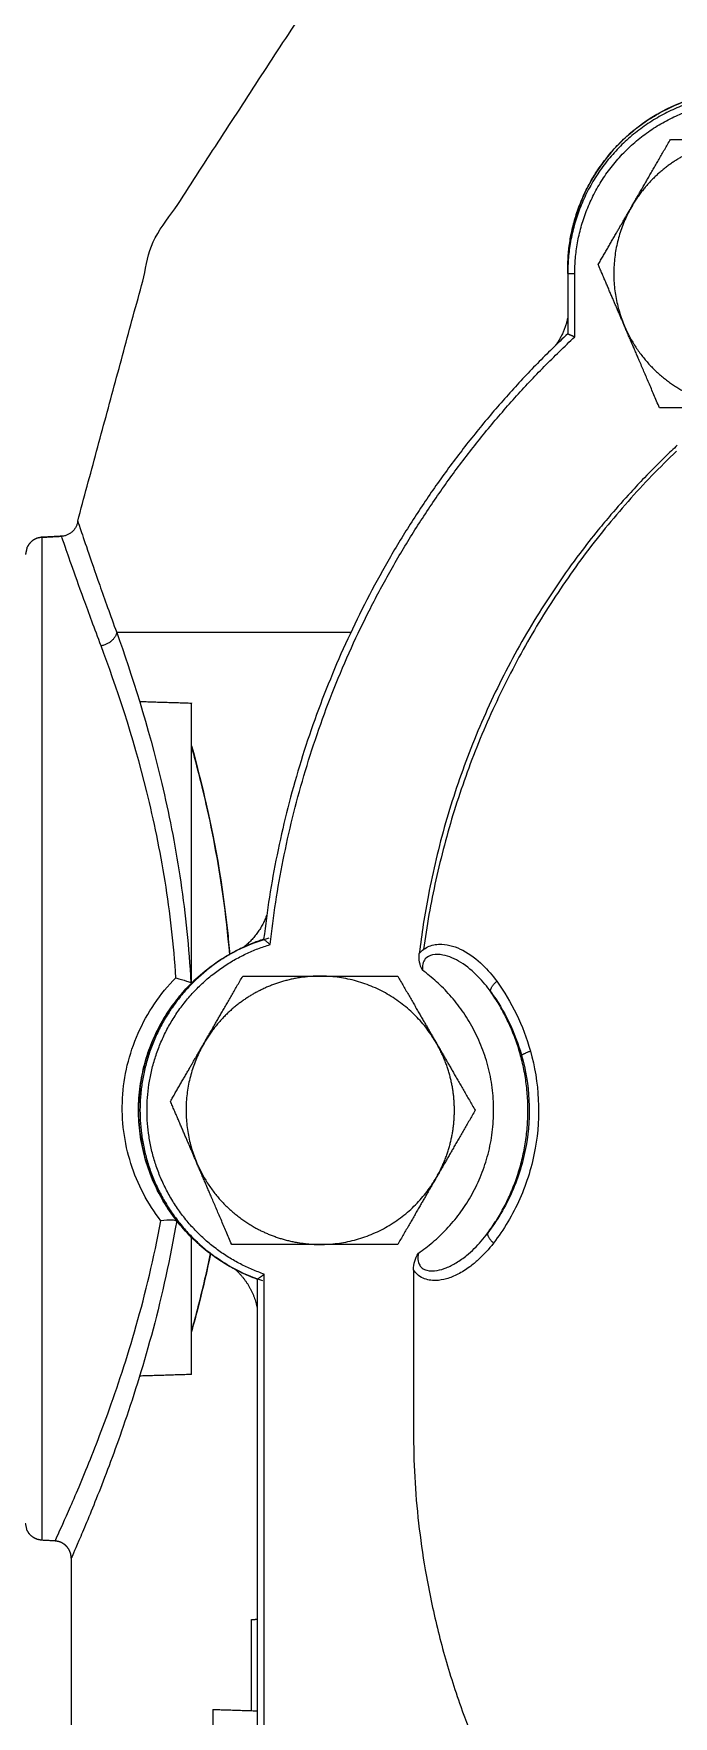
# Model space of a CAD drawing. Extents: x -6531732 to 89637, y -8915 to 32458.
# Drawn here: x 71302.8 to 71359.5, y 19837.2 to 19986.6 of the extents above; entities that cross this region are included whole.
import ezdxf

# ---------------------------------------------------------------- set-up
doc = ezdxf.new("R2010")
doc.units = 0
doc.layers.add('SAN-MC-TEXT', color=7, linetype='Continuous')

# ---------------------------------------------------------------- blocks, each defined once
blk = doc.blocks.new('VALVE_04.0 (100)_751_201_F')
blk.add_line((-4.09, 7.2947), (-4.09, 6.4062))
for points, degree, knots in [([(-4.0676, 10.9196), (-3.8038, 11.8954), (-3.1991, 12.8244), (-2.376, 13.4825)], 1, [0, 0, 1.010792, 2.119242, 3.173091, 3.173091]), ([(-1.7627, 12.4241), (-1.7662, 12.424), (-1.7698, 12.4237), (-1.7733, 12.4235), (-1.8337, 12.4193), (-1.8956, 12.4062), (-2.0524, 12.3453), (-2.1404, 12.2838), (-2.2959, 12.0972), (-2.3416, 11.976), (-2.3524, 11.8565), (-2.3542, 11.8376), (-2.355, 11.8187), (-2.355, 11.8)], 3, [0, 0, 0, 0, 0.011934, 0.011934, 0.011934, 0.215797, 0.215797, 0.539041, 0.539041, 0.937017, 0.937017, 0.937017, 1, 1, 1, 1]), ([(-1.7627, 12.4241), (-1.7662, 12.424), (-1.7698, 12.4237), (-1.7733, 12.4235), (-1.8337, 12.4193), (-1.8956, 12.4062), (-2.0524, 12.3453), (-2.1404, 12.2838), (-2.2959, 12.0972), (-2.3416, 11.976), (-2.3524, 11.8565), (-2.3542, 11.8376), (-2.355, 11.8187), (-2.355, 11.8)], 3, [0, 0, 0, 0, 0.011934, 0.011934, 0.011934, 0.215797, 0.215797, 0.539041, 0.539041, 0.937017, 0.937017, 0.937017, 1, 1, 1, 1]), ([(-1.9719, 11.1848), (-1.9858, 11.1718), (-2.0247, 11.1344), (-2.0796, 11.08), (-2.1428, 11.0118), (-2.1966, 10.9511), (-2.256, 10.8801), (-2.3194, 10.7991), (-2.3919, 10.6979), (-2.4891, 10.5478), (-2.5754, 10.392), (-2.6502, 10.2318), (-2.7167, 10.0708), (-2.7719, 9.9062), (-2.8157, 9.7392), (-2.8485, 9.5874), (-2.8656, 9.4767), (-2.8737, 9.4082)], 3, [0.00121052, 0.00121052, 0.00121052, 0.00121052, 0.00265918, 0.00532198, 0.00709906, 0.00974277, 0.01150585, 0.01414902, 0.01757607, 0.02099109, 0.02777282, 0.03113079, 0.03446215, 0.04104289, 0.04434346, 0.04761224, 0.05287348, 0.05287348, 0.05287348, 0.05287348]), ([(-1.9719, 11.1848), (-1.9858, 11.1718), (-2.0247, 11.1344), (-2.0796, 11.08), (-2.1428, 11.0118), (-2.1966, 10.9511), (-2.256, 10.8801), (-2.3194, 10.7991), (-2.3919, 10.6979), (-2.4891, 10.5478), (-2.5754, 10.392), (-2.6502, 10.2318), (-2.7167, 10.0708), (-2.7719, 9.9062), (-2.8157, 9.7392), (-2.8485, 9.5874), (-2.8656, 9.4767), (-2.8737, 9.4082)], 3, [0.00121052, 0.00121052, 0.00121052, 0.00121052, 0.00265918, 0.00532198, 0.00709906, 0.00974277, 0.01150585, 0.01414902, 0.01757607, 0.02099109, 0.02777282, 0.03113079, 0.03446215, 0.04104289, 0.04434346, 0.04761224, 0.05287348, 0.05287348, 0.05287348, 0.05287348]), ([(-4.0676, 10.9196), (-4.0676, 10.9196), (-4.0619, 10.9024), (-4.0361, 10.826), (-3.9934, 10.7023), (-3.9539, 10.5914), (-3.9314, 10.53)], 3, [2, 2, 2, 2, 5.693035, 9.385907, 13.078528, 16.770468, 16.770468, 16.770468, 16.770468]), ([(-4.0676, 10.9196), (-4.0676, 10.9196), (-4.0619, 10.9024), (-4.0361, 10.826), (-3.9934, 10.7023), (-3.9539, 10.5914), (-3.9314, 10.53)], 3, [2, 2, 2, 2, 5.693035, 9.385907, 13.078528, 16.770468, 16.770468, 16.770468, 16.770468]), ([(-4.1931, 10.863), (-4.2086, 10.8601), (-4.2201, 10.855), (-4.2303, 10.8476), (-4.2386, 10.8382), (-4.2449, 10.8273), (-4.25, 10.8031)], 1, [0, 0, 0.01575607, 0.02832245, 0.04088883, 0.0534552, 0.06602158, 0.09078893, 0.09078893]), ([(-3.9859, 10.4833), (-4.0087, 10.5438), (-4.0489, 10.6528), (-4.0922, 10.7745), (-4.1183, 10.8497), (-4.1241, 10.8666), (-4.1241, 10.8666)], 3, [2, 2, 2, 2, 5.69194, 9.384561, 13.077433, 16.770468, 16.770468, 16.770468, 16.770468]), ([(-3.9859, 10.4833), (-4.0087, 10.5438), (-4.0489, 10.6528), (-4.0922, 10.7745), (-4.1183, 10.8497), (-4.1241, 10.8666), (-4.1241, 10.8666)], 3, [2, 2, 2, 2, 5.69194, 9.384561, 13.077433, 16.770468, 16.770468, 16.770468, 16.770468]), ([(-3.9314, 10.53), (-3.8794, 10.3852), (-3.8217, 10.2058), (-3.7496, 9.8998), (-3.728, 9.7916), (-3.6936, 9.5665), (-3.6808, 9.4496), (-3.6732, 9.3231), (-3.6728, 9.3154), (-3.6724, 9.3076)], 3, [2, 2, 2, 2, 10.918722, 10.918722, 15.376065, 15.376065, 19.8319, 19.8319, 20.120822, 20.120822, 20.120822, 20.120822]), ([(-3.9314, 10.53), (-3.8794, 10.3852), (-3.8217, 10.2058), (-3.7496, 9.8998), (-3.728, 9.7916), (-3.6936, 9.5665), (-3.6808, 9.4496), (-3.6732, 9.3231), (-3.6728, 9.3154), (-3.6724, 9.3076)], 3, [2, 2, 2, 2, 10.918722, 10.918722, 15.376065, 15.376065, 19.8319, 19.8319, 20.120822, 20.120822, 20.120822, 20.120822]), ([(-3.7245, 9.3236), (-3.7317, 9.4385), (-3.7447, 9.5516), (-3.7796, 9.7693), (-3.8015, 9.874), (-3.8746, 10.17), (-3.9331, 10.3434), (-3.9859, 10.4833)], 3, [2.288922, 2.288922, 2.288922, 2.288922, 6.744757, 6.744757, 11.2021, 11.2021, 20.120822, 20.120822, 20.120822, 20.120822]), ([(-3.7245, 9.3236), (-3.7317, 9.4385), (-3.7447, 9.5516), (-3.7796, 9.7693), (-3.8015, 9.874), (-3.8746, 10.17), (-3.9331, 10.3434), (-3.9859, 10.4833)], 3, [2.288922, 2.288922, 2.288922, 2.288922, 6.744757, 6.744757, 11.2021, 11.2021, 20.120822, 20.120822, 20.120822, 20.120822]), ([(-3.67, 10.1343), (-3.659, 10.0949), (-3.6446, 10.0411), (-3.6001, 9.8551), (-3.5656, 9.6867), (-3.5415, 9.4613), (-3.5389, 9.4332), (-3.5365, 9.4047)], 3, [0.0477108, 0.0477108, 0.0477108, 0.0477108, 0.0894372, 0.0894372, 0.1711534, 0.1711534, 0.1825992, 0.1825992, 0.1825992, 0.1825992]), ([(-3.5365, 9.4047), (-3.5485, 9.5492), (-3.568, 9.6774), (-3.6105, 9.9036), (-3.6353, 10.0047), (-3.6604, 10.0994), (-3.6655, 10.1181), (-3.67, 10.1343)], 3, [0.7666077, 0.7666077, 0.7666077, 0.7666077, 0.8362721, 0.8362721, 0.9135793, 0.9135793, 0.936076, 0.936076, 0.936076, 0.936076]), ([(-3.67, 10.1343), (-3.659, 10.0949), (-3.6446, 10.0411), (-3.6001, 9.8551), (-3.5656, 9.6867), (-3.5415, 9.4613), (-3.5389, 9.4332), (-3.5365, 9.4047)], 3, [0.0477108, 0.0477108, 0.0477108, 0.0477108, 0.0894372, 0.0894372, 0.1711534, 0.1711534, 0.1825992, 0.1825992, 0.1825992, 0.1825992]), ([(-3.5365, 9.4047), (-3.5485, 9.5492), (-3.568, 9.6774), (-3.6105, 9.9036), (-3.6353, 10.0047), (-3.6604, 10.0994), (-3.6655, 10.1181), (-3.67, 10.1343)], 3, [0.7666077, 0.7666077, 0.7666077, 0.7666077, 0.8362721, 0.8362721, 0.9135793, 0.9135793, 0.936076, 0.936076, 0.936076, 0.936076]), ([(-3.3993, 9.4616), (-3.4376, 9.4508), (-3.4743, 9.4366), (-3.5727, 9.3875), (-3.6231, 9.3488), (-3.6616, 9.312)], 3, [0.8481265, 0.8481265, 0.8481265, 0.8481265, 0.9017342, 0.9017342, 1, 1, 1, 1]), ([(-3.3993, 9.4616), (-3.4376, 9.4508), (-3.4743, 9.4366), (-3.5727, 9.3875), (-3.6231, 9.3488), (-3.6616, 9.312)], 3, [0.8481265, 0.8481265, 0.8481265, 0.8481265, 0.9017342, 0.9017342, 1, 1, 1, 1]), ([(-2.8737, 9.4082), (-2.8645, 9.4197), (-2.8525, 9.4281), (-2.8256, 9.4391), (-2.8104, 9.441), (-2.77, 9.4396), (-2.745, 9.4314), (-2.6964, 9.4062), (-2.6731, 9.3884), (-2.6342, 9.3507), (-2.618, 9.3316), (-2.6032, 9.3111)], 3, [2.876296, 2.876296, 2.876296, 2.876296, 3.549299, 3.549299, 4.298731, 4.298731, 5.586061, 5.586061, 6.984639, 6.984639, 8.142193, 8.142193, 8.142193, 8.142193]), ([(-2.8737, 9.4082), (-2.8645, 9.4197), (-2.8525, 9.4281), (-2.8256, 9.4391), (-2.8104, 9.441), (-2.77, 9.4396), (-2.745, 9.4314), (-2.6964, 9.4062), (-2.6731, 9.3884), (-2.6342, 9.3507), (-2.618, 9.3316), (-2.6032, 9.3111)], 3, [2.876296, 2.876296, 2.876296, 2.876296, 3.549299, 3.549299, 4.298731, 4.298731, 5.586061, 5.586061, 6.984639, 6.984639, 8.142193, 8.142193, 8.142193, 8.142193]), ([(-2.6238, 9.2742), (-2.6372, 9.293), (-2.6518, 9.3106), (-2.6863, 9.346), (-2.7068, 9.3632), (-2.7487, 9.3892), (-2.7701, 9.3987), (-2.8037, 9.4052), (-2.8161, 9.4057), (-2.8374, 9.4011), (-2.8465, 9.3964), (-2.8571, 9.384), (-2.8629, 9.372), (-2.8634, 9.3572), (-2.8627, 9.3496)], 3, [2, 2, 2, 2, 3.157554, 3.157554, 4.556132, 4.556132, 5.843461, 5.843461, 6.592894, 6.592894, 7.265897, 7.265897, 7.711074, 8.142193, 8.142193, 8.142193, 8.142193]), ([(-2.6238, 9.2742), (-2.6372, 9.293), (-2.6518, 9.3106), (-2.6863, 9.346), (-2.7068, 9.3632), (-2.7487, 9.3892), (-2.7701, 9.3987), (-2.8037, 9.4052), (-2.8161, 9.4057), (-2.8374, 9.4011), (-2.8465, 9.3964), (-2.8571, 9.384), (-2.8629, 9.372), (-2.8634, 9.3572), (-2.8627, 9.3496)], 3, [2, 2, 2, 2, 3.157554, 3.157554, 4.556132, 4.556132, 5.843461, 5.843461, 6.592894, 6.592894, 7.265897, 7.265897, 7.711074, 8.142193, 8.142193, 8.142193, 8.142193]), ([(-3.777, 8.4734), (-3.8232, 8.5336), (-3.8588, 8.6015), (-3.8933, 8.7104), (-3.9016, 8.7479), (-3.9115, 8.8242), (-3.913, 8.8631), (-3.9089, 8.9407), (-3.9033, 8.9795), (-3.8851, 9.0557), (-3.8725, 9.0931), (-3.8248, 9.2008), (-3.7798, 9.267), (-3.7245, 9.3236)], 3, [2.293277, 2.293277, 2.293277, 2.293277, 4.916578, 4.916578, 6.234166, 6.234166, 7.553934, 7.553934, 8.876964, 8.876964, 10.198607, 10.198607, 12.831131, 12.831131, 12.831131, 12.831131]), ([(-3.777, 8.4734), (-3.8232, 8.5336), (-3.8588, 8.6015), (-3.8933, 8.7104), (-3.9016, 8.7479), (-3.9115, 8.8242), (-3.913, 8.8631), (-3.9089, 8.9407), (-3.9033, 8.9795), (-3.8851, 9.0557), (-3.8725, 9.0931), (-3.8248, 9.2008), (-3.7798, 9.267), (-3.7245, 9.3236)], 3, [2.293277, 2.293277, 2.293277, 2.293277, 4.916578, 4.916578, 6.234166, 6.234166, 7.553934, 7.553934, 8.876964, 8.876964, 10.198607, 10.198607, 12.831131, 12.831131, 12.831131, 12.831131]), ([(-3.6616, 9.312), (-3.6693, 9.3047), (-3.6767, 9.2972), (-3.7345, 9.2362), (-3.7755, 9.1737), (-3.8191, 9.0721), (-3.8306, 9.0369), (-3.8472, 8.965), (-3.8523, 8.9284), (-3.8561, 8.8551), (-3.8547, 8.8185), (-3.8457, 8.7465), (-3.8381, 8.7111), (-3.8066, 8.6084), (-3.7741, 8.5444), (-3.7272, 8.4813), (-3.7224, 8.475), (-3.7175, 8.4689)], 3, [2, 2, 2, 2, 2.379159, 2.379159, 5.011684, 5.011684, 6.333327, 6.333327, 7.656356, 7.656356, 8.976124, 8.976124, 10.293713, 10.293713, 12.917014, 12.917014, 13.21029, 13.21029, 13.21029, 13.21029]), ([(-3.6616, 9.312), (-3.6693, 9.3047), (-3.6767, 9.2972), (-3.7345, 9.2362), (-3.7755, 9.1737), (-3.8191, 9.0721), (-3.8306, 9.0369), (-3.8472, 8.965), (-3.8523, 8.9284), (-3.8561, 8.8551), (-3.8547, 8.8185), (-3.8457, 8.7465), (-3.8381, 8.7111), (-3.8066, 8.6084), (-3.7741, 8.5444), (-3.7272, 8.4813), (-3.7224, 8.475), (-3.7175, 8.4689)], 3, [2, 2, 2, 2, 2.379159, 2.379159, 5.011684, 5.011684, 6.333327, 6.333327, 7.656356, 7.656356, 8.976124, 8.976124, 10.293713, 10.293713, 12.917014, 12.917014, 13.21029, 13.21029, 13.21029, 13.21029]), ([(-3.7245, 9.3236), (-3.7112, 9.3186), (-3.6897, 9.313), (-3.6761, 9.3083), (-3.6724, 9.3076)], 3, [0, 0, 0, 0, 0.00108598, 0.00172471, 0.00172471, 0.00172471, 0.00172471]), ([(-3.7245, 9.3236), (-3.7112, 9.3186), (-3.6897, 9.313), (-3.6761, 9.3083), (-3.6724, 9.3076)], 3, [0, 0, 0, 0, 0.00108598, 0.00172471, 0.00172471, 0.00172471, 0.00172471]), ([(-3.6724, 9.3076), (-3.6701, 9.3072), (-3.6663, 9.3086), (-3.6629, 9.3108), (-3.6616, 9.312)], 3, [0, 0, 0, 0, 0.0003916791, 0.0006321209, 0.0006321209, 0.0006321209, 0.0006321209]), ([(-3.6724, 9.3076), (-3.6701, 9.3072), (-3.6663, 9.3086), (-3.6629, 9.3108), (-3.6616, 9.312)], 3, [0, 0, 0, 0, 0.0003916791, 0.0006321209, 0.0006321209, 0.0006321209, 0.0006321209]), ([(-2.6032, 9.3111), (-2.5774, 9.2754), (-2.531, 9.1982), (-2.498, 9.1118), (-2.4855, 9.067)], 3, [2, 2, 2, 2, 4.019619, 6.043525, 6.043525, 6.043525, 6.043525]), ([(-2.6032, 9.3111), (-2.5774, 9.2754), (-2.531, 9.1982), (-2.498, 9.1118), (-2.4855, 9.067)], 3, [2, 2, 2, 2, 4.019619, 6.043525, 6.043525, 6.043525, 6.043525]), ([(-2.6238, 9.2742), (-2.6002, 9.2416), (-2.5577, 9.1712), (-2.5275, 9.0922), (-2.516, 9.0513)], 3, [2, 2, 2, 2, 4.019619, 6.043525, 6.043525, 6.043525, 6.043525]), ([(-2.6238, 9.2742), (-2.6002, 9.2416), (-2.5577, 9.1712), (-2.5275, 9.0922), (-2.516, 9.0513)], 3, [2, 2, 2, 2, 4.019619, 6.043525, 6.043525, 6.043525, 6.043525]), ([(-2.4855, 9.067), (-2.4701, 9.0123), (-2.4513, 8.8987), (-2.4625, 8.7207), (-2.516, 8.547), (-2.5786, 8.4428), (-2.6146, 8.3958)], 3, [2, 2, 2, 2, 4.548818, 7.098668, 9.871808, 12.636008, 12.636008, 12.636008, 12.636008]), ([(-2.4855, 9.067), (-2.4701, 9.0123), (-2.4513, 8.8987), (-2.4625, 8.7207), (-2.516, 8.547), (-2.5786, 8.4428), (-2.6146, 8.3958)], 3, [2, 2, 2, 2, 4.548818, 7.098668, 9.871808, 12.636008, 12.636008, 12.636008, 12.636008]), ([(-2.516, 9.0513), (-2.5019, 9.0008), (-2.4847, 8.8957), (-2.4949, 8.7312), (-2.544, 8.5708), (-2.6012, 8.4745), (-2.6343, 8.4311)], 3, [2, 2, 2, 2, 4.548818, 7.098668, 9.871808, 12.636008, 12.636008, 12.636008, 12.636008]), ([(-2.516, 9.0513), (-2.5019, 9.0008), (-2.4847, 8.8957), (-2.4949, 8.7312), (-2.544, 8.5708), (-2.6012, 8.4745), (-2.6343, 8.4311)], 3, [2, 2, 2, 2, 4.548818, 7.098668, 9.871808, 12.636008, 12.636008, 12.636008, 12.636008]), ([(-4.1469, 7.3546), (-4.1469, 7.3546), (-4.1465, 7.3553), (-4.1426, 7.3638), (-4.1314, 7.3879), (-4.0968, 7.4651), (-4.0746, 7.5157), (-4.0228, 7.6406), (-3.9933, 7.7149), (-3.9296, 7.8908), (-3.8952, 7.9941), (-3.8309, 8.2203), (-3.801, 8.3433), (-3.777, 8.4734)], 3, [52.189695, 52.189695, 52.189695, 52.189695, 53.192616, 53.192616, 58.063126, 58.063126, 62.551509, 62.551509, 67.027241, 67.027241, 71.862887, 71.862887, 76.692784, 76.692784, 76.692784, 76.692784]), ([(-4.1134, 7.4281), (-4.0968, 7.4651), (-4.0746, 7.5157), (-4.0228, 7.6406), (-3.9933, 7.7149), (-3.9296, 7.8908), (-3.8952, 7.9941), (-3.8309, 8.2203), (-3.801, 8.3433), (-3.777, 8.4734)], 3, [58.063126, 58.063126, 58.063126, 58.063126, 62.551509, 62.551509, 67.027241, 67.027241, 71.862887, 71.862887, 76.692784, 76.692784, 76.692784, 76.692784]), ([(-3.7219, 8.4728), (-3.7231, 8.4658), (-3.7243, 8.4588), (-3.7492, 8.3174), (-3.7786, 8.1902), (-3.842, 7.9563), (-3.8759, 7.8495), (-3.9387, 7.6675), (-3.9677, 7.5907), (-4.0188, 7.4614), (-4.0407, 7.409), (-4.0747, 7.3292), (-4.0858, 7.3042), (-4.0897, 7.2954), (-4.09, 7.2947), (-4.09, 7.2947)], 3, [2, 2, 2, 2, 2.249398, 2.249398, 7.079295, 7.079295, 11.914942, 11.914942, 16.390674, 16.390674, 20.879057, 20.879057, 25.749567, 25.749567, 26.751588, 26.751588, 26.751588, 26.751588]), ([(-3.7219, 8.4728), (-3.7231, 8.4658), (-3.7243, 8.4588), (-3.7492, 8.3174), (-3.7786, 8.1902), (-3.842, 7.9563), (-3.8759, 7.8495), (-3.9387, 7.6675), (-3.9677, 7.5907), (-4.0188, 7.4614), (-4.0407, 7.409), (-4.0747, 7.3292), (-4.0858, 7.3042), (-4.0897, 7.2954), (-4.09, 7.2947), (-4.09, 7.2947)], 3, [2, 2, 2, 2, 2.249398, 2.249398, 7.079295, 7.079295, 11.914942, 11.914942, 16.390674, 16.390674, 20.879057, 20.879057, 25.749567, 25.749567, 26.751588, 26.751588, 26.751588, 26.751588]), ([(-3.7219, 8.4728), (-3.7255, 8.4747), (-3.7395, 8.4769), (-3.7626, 8.4766), (-3.777, 8.4734)], 3, [0, 0, 0, 0, 0.000663738, 0.001799434, 0.001799434, 0.001799434, 0.001799434]), ([(-3.7219, 8.4728), (-3.7255, 8.4747), (-3.7395, 8.4769), (-3.7626, 8.4766), (-3.777, 8.4734)], 3, [0, 0, 0, 0, 0.000663738, 0.001799434, 0.001799434, 0.001799434, 0.001799434]), ([(-3.7175, 8.4688), (-3.7022, 8.4498), (-3.6856, 8.4314), (-3.6361, 8.3828), (-3.5978, 8.3519), (-3.5114, 8.2999), (-3.4677, 8.2799), (-3.4216, 8.2651)], 3, [0, 0, 0, 0, 0.0511925, 0.0511925, 0.1403974, 0.1403974, 0.2195238, 0.2195238, 0.2195238, 0.2195238]), ([(-3.7175, 8.4688), (-3.7022, 8.4498), (-3.6856, 8.4314), (-3.6361, 8.3828), (-3.5978, 8.3519), (-3.5114, 8.2999), (-3.4677, 8.2799), (-3.4216, 8.2651)], 3, [0, 0, 0, 0, 0.0511925, 0.0511925, 0.1403974, 0.1403974, 0.2195238, 0.2195238, 0.2195238, 0.2195238]), ([(-2.8766, 8.3605), (-2.8782, 8.3527), (-2.8797, 8.3371), (-2.8758, 8.3238), (-2.8699, 8.3143), (-2.863, 8.3067), (-2.843, 8.2976), (-2.8133, 8.2982), (-2.778, 8.3089), (-2.7431, 8.3268), (-2.7106, 8.3501), (-2.6728, 8.3841), (-2.6489, 8.4116), (-2.6343, 8.4311)], 3, [2, 2, 2, 2, 2.448812, 2.915563, 2.915563, 3.230591, 3.640773, 4.419517, 5.061485, 5.780721, 6.584608, 7.206944, 8.445272, 8.445272, 8.445272, 8.445272]), ([(-2.8766, 8.3605), (-2.8782, 8.3527), (-2.8797, 8.3371), (-2.8758, 8.3238), (-2.8699, 8.3143), (-2.863, 8.3067), (-2.843, 8.2976), (-2.8133, 8.2982), (-2.778, 8.3089), (-2.7431, 8.3268), (-2.7106, 8.3501), (-2.6728, 8.3841), (-2.6489, 8.4116), (-2.6343, 8.4311)], 3, [2, 2, 2, 2, 2.448812, 2.915563, 2.915563, 3.230591, 3.640773, 4.419517, 5.061485, 5.780721, 6.584608, 7.206944, 8.445272, 8.445272, 8.445272, 8.445272]), ([(-3.6031, 8.3599), (-3.6174, 8.2914), (-3.6318, 8.231), (-3.6538, 8.1447), (-3.6621, 8.1142), (-3.6693, 8.0883), (-3.6696, 8.087), (-3.67, 8.0857)], 3, [0.33355665, 0.33355665, 0.33355665, 0.33355665, 0.37412141, 0.37412141, 0.40300939, 0.40300939, 0.40454103, 0.40454103, 0.40454103, 0.40454103]), ([(-3.67, 8.0857), (-3.6574, 8.131), (-3.6402, 8.1954), (-3.6163, 8.2983), (-3.6097, 8.3281), (-3.6031, 8.3599)], 3, [0.51515856, 0.51515856, 0.51515856, 0.51515856, 0.57182855, 0.57182855, 0.59278932, 0.59278932, 0.59278932, 0.59278932]), ([(-3.6031, 8.3599), (-3.6174, 8.2914), (-3.6318, 8.231), (-3.6538, 8.1447), (-3.6621, 8.1142), (-3.6693, 8.0883), (-3.6696, 8.087), (-3.67, 8.0857)], 3, [0.33355665, 0.33355665, 0.33355665, 0.33355665, 0.37412141, 0.37412141, 0.40300939, 0.40300939, 0.40454103, 0.40454103, 0.40454103, 0.40454103]), ([(-3.67, 8.0857), (-3.6574, 8.131), (-3.6402, 8.1954), (-3.6163, 8.2983), (-3.6097, 8.3281), (-3.6031, 8.3599)], 3, [0.51515856, 0.51515856, 0.51515856, 0.51515856, 0.57182855, 0.57182855, 0.59278932, 0.59278932, 0.59278932, 0.59278932]), ([(-2.6146, 8.3958), (-2.6308, 8.3747), (-2.6573, 8.3452), (-2.6999, 8.3097), (-2.737, 8.2862), (-2.7772, 8.2699), (-2.8187, 8.2628), (-2.8547, 8.2682), (-2.8805, 8.2847), (-2.8903, 8.2966), (-2.8939, 8.3023)], 3, [2, 2, 2, 2, 3.238328, 3.860664, 4.664551, 5.383787, 6.025755, 6.804499, 7.214681, 7.529709, 7.529709, 7.529709, 7.529709]), ([(-2.6146, 8.3958), (-2.6308, 8.3747), (-2.6573, 8.3452), (-2.6999, 8.3097), (-2.737, 8.2862), (-2.7772, 8.2699), (-2.8187, 8.2628), (-2.8547, 8.2682), (-2.8805, 8.2847), (-2.8903, 8.2966), (-2.8939, 8.3023)], 3, [2, 2, 2, 2, 3.238328, 3.860664, 4.664551, 5.383787, 6.025755, 6.804499, 7.214681, 7.529709, 7.529709, 7.529709, 7.529709]), ([(-2.8939, 7.7392), (-2.8939, 7.6856), (-2.8916, 7.5779), (-2.8777, 7.416), (-2.853, 7.2434), (-2.8222, 7.0934), (-2.7811, 6.9337), (-2.7202, 6.7406), (-2.6241, 6.5085), (-2.4893, 6.2549), (-2.342, 6.0313), (-2.1584, 5.8048), (-1.9527, 5.5959), (-1.7114, 5.3987), (-1.4667, 5.2392), (-1.1893, 5.0949), (-0.894, 4.9794), (-0.6706, 4.9221), (-0.5673, 4.9014)], 3, [0, 0, 0, 0, 0.0040815, 0.0082068, 0.012378, 0.017361, 0.0198711, 0.0249424, 0.0327753, 0.0389863, 0.0468121, 0.0531419, 0.0611851, 0.0691173, 0.0768538, 0.083404, 0.0929316, 0.1009556, 0.1009556, 0.1009556, 0.1009556]), ([(-2.8939, 7.7392), (-2.8939, 7.6856), (-2.8916, 7.5779), (-2.8777, 7.416), (-2.853, 7.2434), (-2.8222, 7.0934), (-2.7811, 6.9337), (-2.7202, 6.7406), (-2.6241, 6.5085), (-2.4893, 6.2549), (-2.342, 6.0313), (-2.1584, 5.8048), (-1.9527, 5.5959), (-1.7114, 5.3987), (-1.4667, 5.2392), (-1.1893, 5.0949), (-0.894, 4.9794), (-0.6706, 4.9221), (-0.5673, 4.9014)], 3, [0, 0, 0, 0, 0.0040815, 0.0082068, 0.012378, 0.017361, 0.0198711, 0.0249424, 0.0327753, 0.0389863, 0.0468121, 0.0531419, 0.0611851, 0.0691173, 0.0768538, 0.083404, 0.0929316, 0.1009556, 0.1009556, 0.1009556, 0.1009556]), ([(-4.1931, 7.357), (-4.2086, 7.3599), (-4.2201, 7.365), (-4.2303, 7.3724), (-4.2386, 7.3818), (-4.2449, 7.3927), (-4.25, 7.4169)], 1, [0, 0, 0.01575607, 0.02832245, 0.04088883, 0.0534552, 0.06602158, 0.09078893, 0.09078893]), ([(-4.09, 7.2947), (-4.0921, 7.3103), (-4.0966, 7.322), (-4.1035, 7.3325), (-4.1124, 7.3414), (-4.1229, 7.3482), (-4.1343, 7.3526), (-4.1469, 7.3546)], 1, [0, 0, 0.01575609, 0.02832247, 0.04088884, 0.05345521, 0.06602157, 0.07819838, 0.09092184, 0.09092184])]:
    blk.add_open_spline(points, degree=degree, knots=knots)
for points, weights in [([(-2.355, 11.8), (-2.355, 12.3931), (-1.7627, 12.4241)], [1, 0.646042847864, 0.793228357921]), ([(-2.355, 11.8), (-2.355, 12.3931), (-1.7627, 12.4241)], [1, 0.646042847864, 0.793228357921]), ([(-1.758, 12.4141), (-2.355, 12.3828), (-2.355, 11.785)], [1, 0.725374342065, 1]), ([(-1.758, 12.4141), (-2.355, 12.3828), (-2.355, 11.785)], [1, 0.725374342065, 1]), ([(-2.3304, 11.785), (-2.3304, 12.3595), (-1.7567, 12.3895)], [1, 0.725374342065, 1]), ([(-2.3304, 11.785), (-2.3304, 12.3595), (-1.7567, 12.3895)], [1, 0.725374342065, 1]), ([(-2.1312, 12.0195), (-2.0683, 12.1283), (-1.9958, 12.254)], [1.25968679041, 1.25968679041, 1.16924534799]), ([(-2.1312, 12.0195), (-2.0683, 12.1283), (-1.9958, 12.254)], [1.25968679041, 1.25968679041, 1.16924534799]), ([(-1.9958, 12.254), (-1.8507, 12.254), (-1.725, 12.254)], [1.16924534799, 1.25968679041, 1.25968679041]), ([(-1.9958, 12.254), (-1.8507, 12.254), (-1.725, 12.254)], [1.16924534799, 1.25968679041, 1.25968679041]), ([(-2.2485, 11.8163), (-2.1866, 11.9236), (-2.1312, 12.0195)], [1.18940878992, 1.25968679041, 1.25968679041]), ([(-2.2485, 11.8163), (-2.1866, 11.9236), (-2.1312, 12.0195)], [1.18940878992, 1.25968679041, 1.25968679041]), ([(-2.1312, 12.0195), (-2.2485, 11.8163), (-2.1562, 11.6006)], [0.803847581383, 0.708824126749, 0.781486140965]), ([(-2.1312, 12.0195), (-2.2485, 11.8163), (-2.1562, 11.6006)], [0.803847581383, 0.708824126749, 0.781486140965]), ([(-2.1562, 11.6006), (-2.1998, 11.7024), (-2.2485, 11.8163)], [1.25968679041, 1.25968679041, 1.18940878992]), ([(-2.1562, 11.6006), (-2.1998, 11.7024), (-2.2485, 11.8163)], [1.25968679041, 1.25968679041, 1.18940878992]), ([(-2.355, 11.6306), (-2.3657, 11.5779), (-2.3972, 11.5342)], [0.970785402174, 0.950928648441, 0.974618066741]), ([(-2.355, 11.6306), (-2.3657, 11.5779), (-2.3972, 11.5342)], [0.970785402174, 0.950928648441, 0.974618066741]), ([(-2.0345, 11.316), (-2.1008, 11.4711), (-2.1562, 11.6006)], [1.1461551799, 1.25968679041, 1.25968679041]), ([(-2.0345, 11.316), (-2.1008, 11.4711), (-2.1562, 11.6006)], [1.1461551799, 1.25968679041, 1.25968679041]), ([(-2.355, 11.5745), (-3.2743, 10.7111), (-3.4177, 9.4582)], [1, 0.938893572033, 1]), ([(-2.355, 11.5745), (-3.2743, 10.7111), (-3.4177, 9.4582)], [1, 0.938893572033, 1]), ([(-3.395, 9.4395), (-3.2568, 10.6992), (-2.3304, 11.5638)], [1, 0.937546208728, 1]), ([(-3.395, 9.4395), (-3.2568, 10.6992), (-2.3304, 11.5638)], [1, 0.937546208728, 1]), ([(-1.725, 11.316), (-1.8658, 11.316), (-2.0345, 11.316)], [1.25968679041, 1.25968679041, 1.1461551799]), ([(-1.725, 11.316), (-1.8658, 11.316), (-2.0345, 11.316)], [1.25968679041, 1.25968679041, 1.1461551799]), ([(-1.9748, 11.1643), (-2.7177, 10.455), (-2.8593, 9.4222)], [0.765428211794, 0.728869426919, 0.778940561919]), ([(-4.0676, 10.9196), (-4.0734, 10.8693), (-4.1241, 10.8666)], [1, 0.763686653683, 1]), ([(-4.0676, 10.9196), (-4.0734, 10.8693), (-4.1241, 10.8666)], [1, 0.763686653683, 1]), ([(-3.9314, 10.53), (-3.9394, 10.4919), (-3.9859, 10.4833)], [1, 0.782020437359, 1]), ([(-3.9314, 10.53), (-3.9394, 10.4919), (-3.9859, 10.4833)], [1, 0.782020437359, 1]), ([(-3.1134, 10.53), (-3.6873, 10.53), (-3.9314, 10.53)], [0.990839339751, 0.889115547844, 0.835195282455]), ([(-3.1134, 10.53), (-3.6873, 10.53), (-3.9314, 10.53)], [0.990839339751, 0.889115547844, 0.835195282455]), ([(-3.67, 9.3009), (-3.67, 10.2835), (-3.67, 10.2835)], [0.774861197395, 0.671162830158, 1]), ([(-3.4069, 9.5428), (-3.4308, 9.4754), (-3.4867, 9.4308)], [0.966013104301, 0.92995292121, 0.968517230848]), ([(-3.4069, 9.5428), (-3.4308, 9.4754), (-3.4867, 9.4308)], [0.966013104301, 0.92995292121, 0.968517230848]), ([(-3.6262, 9.0945), (-3.5633, 9.2033), (-3.4908, 9.329)], [1.25968679041, 1.25968679041, 1.16924534799]), ([(-3.6262, 9.0945), (-3.5633, 9.2033), (-3.4908, 9.329)], [1.25968679041, 1.25968679041, 1.16924534799]), ([(-3.4908, 9.329), (-3.3457, 9.329), (-3.22, 9.329)], [1.16924534799, 1.25968679041, 1.25968679041]), ([(-3.4908, 9.329), (-3.3457, 9.329), (-3.22, 9.329)], [1.16924534799, 1.25968679041, 1.25968679041]), ([(-3.22, 9.329), (-3.0943, 9.329), (-2.9492, 9.329)], [1.25968679041, 1.25968679041, 1.16924534799]), ([(-3.22, 9.329), (-3.0943, 9.329), (-2.9492, 9.329)], [1.25968679041, 1.25968679041, 1.16924534799]), ([(-2.8138, 9.0945), (-2.9492, 9.329), (-3.22, 9.329)], [0.803847577755, 0.696152420793, 0.803847580658]), ([(-2.8138, 9.0945), (-2.9492, 9.329), (-3.22, 9.329)], [0.803847577755, 0.696152420793, 0.803847580658]), ([(-2.9492, 9.329), (-2.8767, 9.2033), (-2.8138, 9.0945)], [1.16924534799, 1.25968679041, 1.25968679041]), ([(-2.9492, 9.329), (-2.8767, 9.2033), (-2.8138, 9.0945)], [1.16924534799, 1.25968679041, 1.25968679041]), ([(-2.8766, 8.3605), (-2.1715, 8.8452), (-2.8627, 9.3496)], [0.982140107318, 0.567902145257, 0.982881496625]), ([(-2.8766, 8.3605), (-2.1715, 8.8452), (-2.8627, 9.3496)], [0.982140107318, 0.567902145257, 0.982881496625]), ([(-2.6238, 9.2742), (-2.6297, 9.2861), (-2.6032, 9.3111)], [1, 0.840083731766, 1]), ([(-2.6238, 9.2742), (-2.6297, 9.2861), (-2.6032, 9.3111)], [1, 0.840083731766, 1]), ([(-2.6343, 8.4311), (-2.3283, 8.849), (-2.6238, 9.2742)], [0.853978867419, 0.695772766548, 0.855306377388]), ([(-2.6343, 8.4311), (-2.3283, 8.849), (-2.6238, 9.2742)], [0.853978867419, 0.695772766548, 0.855306377388]), ([(-3.7435, 8.8913), (-3.6816, 8.9986), (-3.6262, 9.0945)], [1.18940878992, 1.25968679041, 1.25968679041]), ([(-3.7435, 8.8913), (-3.6816, 8.9986), (-3.6262, 9.0945)], [1.18940878992, 1.25968679041, 1.25968679041]), ([(-3.6262, 9.0945), (-3.7435, 8.8913), (-3.6512, 8.6756)], [0.803847581383, 0.708824126749, 0.781486140965]), ([(-3.6262, 9.0945), (-3.7435, 8.8913), (-3.6512, 8.6756)], [0.803847581383, 0.708824126749, 0.781486140965]), ([(-2.8138, 9.0945), (-2.751, 8.9857), (-2.6784, 8.86)], [1.25968679041, 1.25968679041, 1.16924534799]), ([(-2.751, 8.86), (-2.751, 8.9857), (-2.8138, 9.0945)], [1, 0.866025404282, 0.803847577755]), ([(-2.8138, 9.0945), (-2.751, 8.9857), (-2.6784, 8.86)], [1.25968679041, 1.25968679041, 1.16924534799]), ([(-2.751, 8.86), (-2.751, 8.9857), (-2.8138, 9.0945)], [1, 0.866025404282, 0.803847577755]), ([(-2.516, 9.0513), (-2.5155, 9.0564), (-2.4855, 9.067)], [1, 0.861769007056, 1]), ([(-2.516, 9.0513), (-2.5155, 9.0564), (-2.4855, 9.067)], [1, 0.861769007056, 1]), ([(-3.6512, 8.6756), (-3.6948, 8.7774), (-3.7435, 8.8913)], [1.25968679041, 1.25968679041, 1.18940878992]), ([(-3.6512, 8.6756), (-3.6948, 8.7774), (-3.7435, 8.8913)], [1.25968679041, 1.25968679041, 1.18940878992]), ([(-2.8138, 8.6255), (-2.751, 8.7343), (-2.751, 8.86)], [0.803847574574, 0.866025400855, 1]), ([(-2.6784, 8.86), (-2.751, 8.7343), (-2.8138, 8.6255)], [1.16924534799, 1.25968679041, 1.25968679041]), ([(-2.6784, 8.86), (-2.751, 8.7343), (-2.8138, 8.6255)], [1.16924534799, 1.25968679041, 1.25968679041]), ([(-2.8138, 8.6255), (-2.751, 8.7343), (-2.751, 8.86)], [0.803847574574, 0.866025400855, 1]), ([(-3.5295, 8.391), (-3.5958, 8.5461), (-3.6512, 8.6756)], [1.1461551799, 1.25968679041, 1.25968679041]), ([(-3.5295, 8.391), (-3.5958, 8.5461), (-3.6512, 8.6756)], [1.1461551799, 1.25968679041, 1.25968679041]), ([(-3.22, 8.391), (-2.9492, 8.391), (-2.8138, 8.6255)], [0.803847579266, 0.69615242308, 0.803847574574]), ([(-3.22, 8.391), (-2.9492, 8.391), (-2.8138, 8.6255)], [0.803847579266, 0.69615242308, 0.803847574574]), ([(-2.8138, 8.6255), (-2.8767, 8.5167), (-2.9492, 8.391)], [1.25968679041, 1.25968679041, 1.16924534799]), ([(-2.8138, 8.6255), (-2.8767, 8.5167), (-2.9492, 8.391)], [1.25968679041, 1.25968679041, 1.16924534799]), ([(-3.67, 7.9365), (-3.67, 7.9365), (-3.67, 8.4191)], [0.75, 0.75, 0.944130091033]), ([(-2.6343, 8.4311), (-2.6397, 8.4205), (-2.6146, 8.3958)], [1, 0.846108309427, 1]), ([(-2.6343, 8.4311), (-2.6397, 8.4205), (-2.6146, 8.3958)], [1, 0.846108309427, 1]), ([(-3.22, 8.391), (-3.3608, 8.391), (-3.5295, 8.391)], [1.25968679041, 1.25968679041, 1.1461551799]), ([(-3.22, 8.391), (-3.3608, 8.391), (-3.5295, 8.391)], [1.25968679041, 1.25968679041, 1.1461551799]), ([(-2.9492, 8.391), (-3.0943, 8.391), (-3.22, 8.391)], [1.16924534799, 1.25968679041, 1.25968679041]), ([(-2.9492, 8.391), (-3.0943, 8.391), (-3.22, 8.391)], [1.16924534799, 1.25968679041, 1.25968679041]), ([(-3.5183, 8.3051), (-3.4565, 8.2498), (-3.44, 8.1685)], [0.964440430125, 0.91311806795, 0.959658890741]), ([(-3.5183, 8.3051), (-3.4565, 8.2498), (-3.44, 8.1685)], [0.964440430125, 0.91311806795, 0.959658890741]), ([(-3.46, 7.08), (-3.4501, 7.0805), (-3.44, 7.081)], [1, 0.999959394459, 0.999939512715]), ([(-3.46, 7.08), (-3.4501, 7.0805), (-3.44, 7.081)], [1, 0.999959394459, 0.999939512715]), ([(-3.46, 6.7615), (-3.46, 7.08), (-3.46, 7.08)], [0.869094141062, 0.805847095906, 1]), ([(-3.46, 6.7615), (-3.46, 7.08), (-3.46, 7.08)], [0.869094141062, 0.805847095906, 1])]:
    blk.add_rational_spline(points, weights, degree=2)
for points, weights, knots in [([(-1.725, 12.254), (-1.8507, 12.254), (-1.9595, 12.1912), (-2.0683, 12.1283), (-2.1312, 12.0195)], [0.803847580658, 0.866025407409, 1, 0.86602540819, 0.803847581383], [19.809435, 19.809435, 19.809435, 27.060191, 27.060191, 34.310947, 34.310947, 34.310947]), ([(-1.725, 12.254), (-1.8507, 12.254), (-1.9595, 12.1912), (-2.0683, 12.1283), (-2.1312, 12.0195)], [0.803847580658, 0.866025407409, 1, 0.86602540819, 0.803847581383], [19.809435, 19.809435, 19.809435, 27.060191, 27.060191, 34.310947, 34.310947, 34.310947]), ([(-2.1562, 11.6006), (-2.0948, 11.4569), (-1.9595, 11.3788), (-1.8507, 11.316), (-1.725, 11.316)], [0.781486140965, 0.838721672894, 1, 0.86602540591, 0.803847579266], [45.391938, 45.391938, 45.391938, 54.120382, 54.120382, 61.371139, 61.371139, 61.371139]), ([(-2.1562, 11.6006), (-2.0948, 11.4569), (-1.9595, 11.3788), (-1.8507, 11.316), (-1.725, 11.316)], [0.781486140965, 0.838721672894, 1, 0.86602540591, 0.803847579266], [45.391938, 45.391938, 45.391938, 54.120382, 54.120382, 61.371139, 61.371139, 61.371139]), ([(-4.1931, 10.863), (-4.1931, 10.863), (-4.1931, 8.2335), (-4.1931, 7.357), (-4.1931, 7.357)], [1, 0.5, 1, 0.75, 0.75], [2, 2, 2, 40.920968, 40.920968, 60.381453, 60.381453, 60.381453]), ([(-4.1931, 10.863), (-4.1931, 10.863), (-4.1931, 8.2335), (-4.1931, 7.357), (-4.1931, 7.357)], [1, 0.5, 1, 0.75, 0.75], [2, 2, 2, 40.920968, 40.920968, 60.381453, 60.381453, 60.381453]), ([(-3.4177, 9.4582), (-3.8415, 9.3181), (-3.8499, 8.8718), (-3.8583, 8.4255), (-3.44, 8.2697)], [1, 0.815951964413, 1, 0.815951964413, 1], [0, 0, 0, 0.5, 0.5, 1, 1, 1]), ([(-3.4177, 9.4582), (-3.8415, 9.3181), (-3.8499, 8.8718), (-3.8583, 8.4255), (-3.44, 8.2697)], [1, 0.815951964413, 1, 0.815951964413, 1], [0, 0, 0, 0.5, 0.5, 1, 1, 1]), ([(-3.4154, 8.287), (-3.8331, 8.4294), (-3.8253, 8.8707), (-3.8175, 9.312), (-3.395, 9.4395)], [1, 0.808066808378, 1, 0.808066808378, 1], [0, 0, 0, 0.5, 0.5, 1, 1, 1]), ([(-3.4154, 8.287), (-3.8331, 8.4294), (-3.8253, 8.8707), (-3.8175, 9.312), (-3.395, 9.4395)], [1, 0.808066808378, 1, 0.808066808378, 1], [0, 0, 0, 0.5, 0.5, 1, 1, 1]), ([(-3.5388, 8.3166), (-4.2901, 8.7435), (-3.6494, 9.3234), (-3.5985, 9.3695), (-3.5388, 9.4034)], [0.900412822521, 0.556084539992, 1, 0.940339444923, 0.894916417175], [0.0905476, 0.0905476, 0.0905476, 0.8072424, 0.8072424, 0.9035635, 0.9035635, 0.9035635]), ([(-3.5388, 8.3166), (-4.2901, 8.7435), (-3.6494, 9.3234), (-3.5985, 9.3695), (-3.5388, 9.4034)], [0.900412822521, 0.556084539992, 1, 0.940339444923, 0.894916417175], [0.0905476, 0.0905476, 0.0905476, 0.8072424, 0.8072424, 0.9035635, 0.9035635, 0.9035635]), ([(-3.22, 9.329), (-3.3457, 9.329), (-3.4545, 9.2662), (-3.5633, 9.2033), (-3.6262, 9.0945)], [0.803847580658, 0.866025407409, 1, 0.86602540819, 0.803847581383], [19.809435, 19.809435, 19.809435, 27.060191, 27.060191, 34.310947, 34.310947, 34.310947]), ([(-3.22, 9.329), (-3.3457, 9.329), (-3.4545, 9.2662), (-3.5633, 9.2033), (-3.6262, 9.0945)], [0.803847580658, 0.866025407409, 1, 0.86602540819, 0.803847581383], [19.809435, 19.809435, 19.809435, 27.060191, 27.060191, 34.310947, 34.310947, 34.310947]), ([(-3.6512, 8.6756), (-3.5898, 8.5319), (-3.4545, 8.4538), (-3.3457, 8.391), (-3.22, 8.391)], [0.781486140965, 0.838721672894, 1, 0.86602540591, 0.803847579266], [45.391938, 45.391938, 45.391938, 54.120382, 54.120382, 61.371139, 61.371139, 61.371139]), ([(-3.6512, 8.6756), (-3.5898, 8.5319), (-3.4545, 8.4538), (-3.3457, 8.391), (-3.22, 8.391)], [0.781486140965, 0.838721672894, 1, 0.86602540591, 0.803847579266], [45.391938, 45.391938, 45.391938, 54.120382, 54.120382, 61.371139, 61.371139, 61.371139]), ([(-3.595, 6.7657), (-3.595, 6.7657), (-3.595, 6.6033), (-3.595, 6.1163), (-3.595, 6.1163)], [0.75, 0.75, 1, 0.5, 1], [0.5, 0.5, 0.5, 0.6666667, 0.6666667, 1, 1, 1])]:
    blk.add_rational_spline(points, weights, degree=2, knots=knots)
for points, degree in [([(-2.355, 11.785), (-2.355, 11.8)], 1), ([(-2.355, 11.785), (-2.355, 11.8)], 1), ([(-2.355, 11.785), (-2.355, 11.5745)], 1), ([(-2.355, 11.785), (-2.3304, 11.785)], 1), ([(-2.355, 11.785), (-2.355, 11.5745)], 1), ([(-2.355, 11.785), (-2.3304, 11.785)], 1), ([(-2.3304, 11.5638), (-2.3304, 11.785)], 1), ([(-2.3304, 11.5638), (-2.3304, 11.785)], 1), ([(-2.355, 11.5745), (-2.3427, 11.5692), (-2.3304, 11.5638)], 2), ([(-2.355, 11.5745), (-2.3427, 11.5692), (-2.3304, 11.5638)], 2), ([(-4.1241, 10.8666), (-4.1931, 10.863)], 1), ([(-4.1931, 10.863), (-4.1241, 10.8666)], 1), ([(-3.8513, 10.2891), (-3.67, 10.2835)], 1), ([(-3.8513, 10.2891), (-3.67, 10.2835)], 1), ([(-3.4177, 9.4582), (-3.395, 9.4395)], 1), ([(-3.4177, 9.4582), (-3.395, 9.4395)], 1), ([(-2.8627, 9.3496), (-2.8728, 9.3674), (-2.8761, 9.388), (-2.8737, 9.4082)], 3), ([(-2.8627, 9.3496), (-2.8728, 9.3674), (-2.8761, 9.388), (-2.8737, 9.4082)], 3), ([(-3.7175, 8.4688), (-3.7187, 8.4702), (-3.7203, 8.4719), (-3.7219, 8.4728)], 3), ([(-3.7175, 8.4688), (-3.7187, 8.4702), (-3.7203, 8.4719), (-3.7219, 8.4728)], 3), ([(-2.8939, 8.3023), (-2.8939, 8.3229), (-2.8881, 8.3433), (-2.8766, 8.3605)], 3), ([(-2.8939, 8.3023), (-2.8939, 8.3229), (-2.8881, 8.3433), (-2.8766, 8.3605)], 3), ([(-2.8939, 8.3023), (-2.8939, 7.7392)], 1), ([(-2.8939, 8.3023), (-2.8939, 7.7392)], 1), ([(-3.44, 8.2697), (-3.4275, 8.2783), (-3.4154, 8.287)], 2), ([(-3.44, 8.2697), (-3.4275, 8.2783), (-3.4154, 8.287)], 2), ([(-3.44, 8.2697), (-3.44, 6.1201)], 1), ([(-3.44, 8.2697), (-3.44, 6.1201)], 1), ([(-3.4154, 6.1104), (-3.4154, 8.287)], 1), ([(-3.4154, 6.1104), (-3.4154, 8.287)], 1), ([(-3.67, 7.9365), (-3.8513, 7.9309)], 1), ([(-4.1469, 7.3546), (-4.1931, 7.357)], 1), ([(-3.46, 6.7615), (-3.46, 7.08)], 1), ([(-3.46, 6.7615), (-3.46, 7.08)], 1), ([(-3.595, 6.7657), (-3.44, 6.7609)], 1)]:
    blk.add_open_spline(points, degree=degree)

msp = doc.modelspace()

# ---------------------------------------------------------------- block references
at = {"layer": 'SAN-MC-TEXT', "xscale": 25.4, "yscale": 25.4, "zscale": 25.4}
msp.add_blockref('VALVE_04.0 (100)_751_201_F', (71409.99, 19665.94), dxfattribs=at)

doc.saveas('drawing.dxf')
